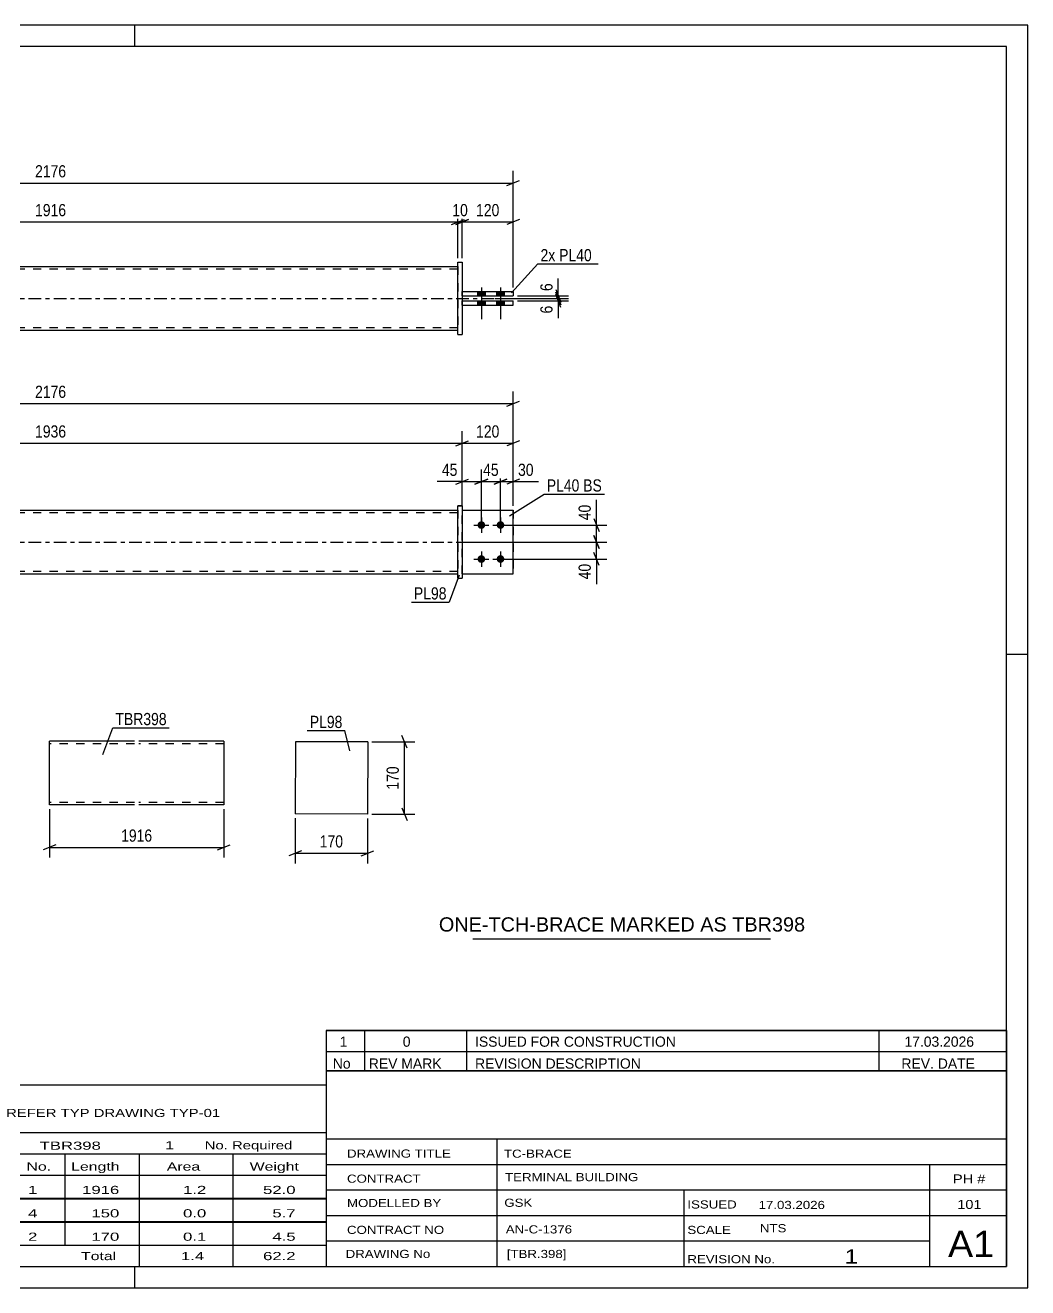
# Model space of a CAD drawing. Header units: millimetres. Extents: x 0 to 420, y 0 to 297.
# Drawn here: x 184.2 to 420, y 0 to 297 of the extents above; entities that cross this region are included whole.
import ezdxf

# ---------------------------------------------------------------- set-up
doc = ezdxf.new("R2010")
doc.units = ezdxf.units.MM
doc.linetypes.add('DXK_LINE_DOT2', pattern=[3.9198, 1.9599, -1.9599])
doc.linetypes.add('DXK_LINE_DOT3', pattern=[5.9187, 2.979, -0.9799, 0.9799, -0.9799])
doc.styles.add('Arial', font='ARIAL.TTF', dxfattribs={"height": 0.2})
doc.styles.add('Arial Narrow', font='ARIALN.TTF', dxfattribs={"height": 0.2})

# ---------------------------------------------------------------- blocks, each defined once
blk = doc.blocks.new('Unknown-580606215-1163')
at = {"color": 5, "linetype": 'Continuous'}
for p, q in [((420, 297), (0, 297)), ((210, 292), (210, 297)), ((420, 0), (420, 297)), ((415, 292), (5, 292)), ((415, 5), (415, 292)), ((420, 149), (415, 149)), ((5, 5), (415, 5)), ((210, 0), (210, 5)), ((0, 0), (420, 0))]:
    blk.add_line(p, q, dxfattribs=at)
blk = doc.blocks.new('Bolt-580606215-1796 - 1792')
at = {"linetype": 'Continuous'}
for points in [[(291.48, 180.33), (291.67, 180.31), (291.85, 180.25), (292.01, 180.15), (292.15, 180.03), (292.26, 179.88), (292.34, 179.7), (292.38, 179.52), (292.38, 179.33), (292.34, 179.15), (292.26, 178.98), (292.15, 178.82), (292.01, 178.7), (291.85, 178.6), (291.67, 178.55), (291.48, 178.53), (291.3, 178.55), (291.12, 178.6), (290.95, 178.7), (290.81, 178.82), (290.7, 178.98), (290.63, 179.15), (290.59, 179.33), (290.59, 179.52), (290.63, 179.7), (290.7, 179.88), (290.81, 180.03), (290.95, 180.15), (291.12, 180.25), (291.3, 180.31)], [(295.98, 180.33), (296.17, 180.31), (296.35, 180.25), (296.51, 180.15), (296.65, 180.03), (296.76, 179.88), (296.84, 179.7), (296.88, 179.52), (296.88, 179.33), (296.84, 179.15), (296.76, 178.98), (296.65, 178.82), (296.51, 178.7), (296.35, 178.6), (296.17, 178.55), (295.98, 178.53), (295.8, 178.55), (295.62, 178.6), (295.45, 178.7), (295.31, 178.82), (295.2, 178.98), (295.13, 179.15), (295.09, 179.33), (295.09, 179.52), (295.13, 179.7), (295.2, 179.88), (295.31, 180.03), (295.45, 180.15), (295.62, 180.25), (295.8, 180.31)], [(291.48, 172.33), (291.67, 172.31), (291.85, 172.25), (292.01, 172.15), (292.15, 172.03), (292.26, 171.88), (292.34, 171.7), (292.38, 171.52), (292.38, 171.33), (292.34, 171.15), (292.26, 170.98), (292.15, 170.82), (292.01, 170.7), (291.85, 170.6), (291.67, 170.55), (291.48, 170.53), (291.3, 170.55), (291.12, 170.6), (290.95, 170.7), (290.81, 170.82), (290.7, 170.98), (290.63, 171.15), (290.59, 171.33), (290.59, 171.52), (290.63, 171.7), (290.7, 171.88), (290.81, 172.03), (290.95, 172.15), (291.12, 172.25), (291.3, 172.31)], [(295.98, 172.33), (296.17, 172.31), (296.35, 172.25), (296.51, 172.15), (296.65, 172.03), (296.76, 171.88), (296.84, 171.7), (296.88, 171.52), (296.88, 171.33), (296.84, 171.15), (296.76, 170.98), (296.65, 170.82), (296.51, 170.7), (296.35, 170.6), (296.17, 170.55), (295.98, 170.53), (295.8, 170.55), (295.62, 170.6), (295.45, 170.7), (295.31, 170.82), (295.2, 170.98), (295.13, 171.15), (295.09, 171.33), (295.09, 171.52), (295.13, 171.7), (295.2, 171.88), (295.31, 172.03), (295.45, 172.15), (295.62, 172.25), (295.8, 172.31)]]:
    blk.add_hatch(color=1, dxfattribs=at).paths.add_polyline_path(points)
at = {"color": 1, "linetype": 'Continuous'}
for p, q in [((291.48, 181.23), (291.48, 177.63)), ((295.98, 181.23), (295.98, 177.63)), ((289.68, 179.43), (293.28, 179.43)), ((294.18, 179.43), (297.78, 179.43)), ((291.48, 173.23), (291.48, 169.63)), ((295.98, 173.23), (295.98, 169.63)), ((289.68, 171.43), (293.28, 171.43)), ((294.18, 171.43), (297.78, 171.43))]:
    blk.add_line(p, q, dxfattribs=at)
blk = doc.blocks.new('Part-580606215-1801 - 1792')
at = {"color": 2, "linetype": 'Continuous'}
for p, q in [((94.35, 182.93), (285.98, 182.93)), ((94.35, 167.93), (285.98, 167.93))]:
    blk.add_line(p, q, dxfattribs=at)
at = {"color": 7, "linetype": 'DXK_LINE_DOT2'}
for p, q in [((94.35, 167.93), (94.35, 182.93)), ((285.98, 182.33), (94.35, 182.33)), ((285.98, 182.93), (285.98, 167.93)), ((285.98, 168.53), (94.35, 168.53))]:
    blk.add_line(p, q, dxfattribs=at)
at = {"color": 7, "linetype": 'DXK_LINE_DOT3'}
blk.add_line((84.35, 175.43), (295.98, 175.43), dxfattribs=at)
blk = doc.blocks.new('Part-580606215-1806 - 1792')
at = {"color": 2, "linetype": 'Continuous'}
for p, q in [((286.98, 183.93), (285.98, 183.93)), ((285.98, 166.93), (285.98, 183.93)), ((286.98, 183.93), (286.98, 166.93)), ((285.98, 166.93), (285.98, 166.93)), ((285.98, 166.93), (286.98, 166.93))]:
    blk.add_line(p, q, dxfattribs=at)
at = {"color": 7, "linetype": 'DXK_LINE_DOT2'}
for p, q in [((285.98, 183.93), (285.98, 183.93)), ((285.98, 183.93), (286.98, 183.93)), ((286.98, 183.93), (286.98, 183.93)), ((285.98, 166.93), (286.98, 166.93))]:
    blk.add_line(p, q, dxfattribs=at)
blk = doc.blocks.new('Part-580606215-1826 - 1792')
at = {"color": 2, "linetype": 'Continuous'}
for p, q in [((286.98, 182.93), (298.98, 182.93)), ((298.98, 182.93), (298.98, 182.93)), ((298.98, 167.93), (298.98, 182.93)), ((286.98, 167.93), (298.98, 167.93))]:
    blk.add_line(p, q, dxfattribs=at)
at = {"color": 7, "linetype": 'DXK_LINE_DOT2'}
for p, q in [((286.98, 182.93), (298.98, 182.93)), ((286.98, 167.93), (286.98, 182.93)), ((298.98, 182.93), (298.98, 182.93)), ((286.98, 167.93), (286.98, 167.93)), ((286.98, 167.93), (298.98, 167.93))]:
    blk.add_line(p, q, dxfattribs=at)
blk = doc.blocks.new('Part-580606215-1837 - 1792')
at = {"color": 7, "linetype": 'DXK_LINE_DOT2'}
for p, q in [((286.98, 182.93), (298.98, 182.93)), ((286.98, 167.93), (286.98, 182.93)), ((286.98, 182.93), (298.98, 182.93)), ((298.98, 182.93), (298.98, 182.93)), ((298.98, 182.93), (298.98, 167.93)), ((286.98, 167.93), (286.98, 167.93)), ((286.98, 167.93), (298.98, 167.93)), ((286.98, 167.93), (298.98, 167.93))]:
    blk.add_line(p, q, dxfattribs=at)
blk = doc.blocks.new('Bolt-580606215-2077 - 2069')
at = {"linetype": 'Continuous'}
for points in [[(292.38, 234.34), (290.58, 234.34), (290.58, 233.34), (292.38, 233.34)], [(292.38, 234.34), (290.58, 234.34), (290.58, 233.34), (292.38, 233.34)], [(292.38, 232.14), (290.58, 232.14), (290.58, 231.14), (292.38, 231.14)], [(292.38, 232.14), (290.58, 232.14), (290.58, 231.14), (292.38, 231.14)], [(296.88, 234.34), (295.08, 234.34), (295.08, 233.34), (296.88, 233.34)], [(296.88, 234.34), (295.08, 234.34), (295.08, 233.34), (296.88, 233.34)], [(296.88, 232.14), (295.08, 232.14), (295.08, 231.14), (296.88, 231.14)], [(296.88, 232.14), (295.08, 232.14), (295.08, 231.14), (296.88, 231.14)]]:
    blk.add_hatch(color=1, dxfattribs=at).paths.add_polyline_path(points)
at = {"color": 1, "linetype": 'Continuous'}
for p, q in [((291.48, 235.34), (291.48, 227.84)), ((291.48, 235.34), (291.48, 227.84)), ((295.98, 235.34), (295.98, 227.84)), ((295.98, 235.34), (295.98, 227.84)), ((290.58, 234.34), (290.58, 233.34)), ((290.58, 234.34), (290.58, 233.34)), ((290.58, 232.14), (290.58, 231.14)), ((290.58, 232.14), (290.58, 231.14)), ((292.38, 234.34), (292.38, 233.34)), ((292.38, 234.34), (292.38, 233.34)), ((292.38, 232.14), (292.38, 231.14)), ((292.38, 232.14), (292.38, 231.14)), ((295.08, 234.34), (295.08, 233.34)), ((295.08, 234.34), (295.08, 233.34)), ((295.08, 232.14), (295.08, 231.14)), ((295.08, 232.14), (295.08, 231.14)), ((296.88, 234.34), (296.88, 233.34)), ((296.88, 234.34), (296.88, 233.34)), ((296.88, 232.14), (296.88, 231.14)), ((296.88, 232.14), (296.88, 231.14))]:
    blk.add_line(p, q, dxfattribs=at)
blk = doc.blocks.new('Part-580606215-2082 - 2069')
at = {"color": 2, "linetype": 'Continuous'}
for p, q in [((94.35, 240.24), (285.98, 240.24)), ((94.35, 225.24), (285.98, 225.24))]:
    blk.add_line(p, q, dxfattribs=at)
at = {"color": 7, "linetype": 'DXK_LINE_DOT2'}
for p, q in [((94.35, 240.24), (94.35, 225.24)), ((285.98, 239.64), (94.35, 239.64)), ((285.98, 240.24), (285.98, 225.24)), ((285.98, 225.84), (94.35, 225.84))]:
    blk.add_line(p, q, dxfattribs=at)
at = {"color": 7, "linetype": 'DXK_LINE_DOT3'}
blk.add_line((84.35, 232.74), (295.98, 232.74), dxfattribs=at)
blk = doc.blocks.new('Part-580606215-2083 - 2069')
at = {"color": 2, "linetype": 'Continuous'}
for p, q in [((285.98, 241.24), (285.98, 241.24)), ((285.98, 224.24), (285.98, 241.24)), ((285.98, 241.24), (286.98, 241.24)), ((286.98, 241.24), (286.98, 241.24)), ((286.98, 241.24), (286.98, 224.24)), ((285.98, 224.24), (286.98, 224.24)), ((285.98, 224.24), (285.98, 224.24)), ((286.98, 224.24), (286.98, 224.24))]:
    blk.add_line(p, q, dxfattribs=at)
at = {"color": 7, "linetype": 'DXK_LINE_DOT2'}
for p, q in [((285.98, 241.24), (285.98, 241.24)), ((285.98, 241.24), (286.98, 241.24)), ((285.98, 224.24), (286.98, 224.24))]:
    blk.add_line(p, q, dxfattribs=at)
blk = doc.blocks.new('Part-580606215-2099 - 2069')
at = {"color": 2, "linetype": 'Continuous'}
for p, q in [((286.98, 232.14), (298.98, 232.14)), ((298.98, 231.14), (298.98, 232.14)), ((286.98, 231.14), (298.98, 231.14))]:
    blk.add_line(p, q, dxfattribs=at)
at = {"color": 7, "linetype": 'DXK_LINE_DOT2'}
for p, q in [((286.98, 231.14), (286.98, 232.14)), ((286.98, 232.14), (298.98, 232.14)), ((286.98, 231.14), (298.98, 231.14))]:
    blk.add_line(p, q, dxfattribs=at)
blk = doc.blocks.new('Part-580606215-2104 - 2069')
at = {"color": 2, "linetype": 'Continuous'}
for p, q in [((286.98, 234.34), (298.98, 234.34)), ((286.98, 233.34), (298.98, 233.34)), ((298.98, 234.34), (298.98, 233.34))]:
    blk.add_line(p, q, dxfattribs=at)
at = {"color": 7, "linetype": 'DXK_LINE_DOT2'}
for p, q in [((286.98, 233.34), (286.98, 234.34)), ((286.98, 234.34), (298.98, 234.34)), ((286.98, 233.34), (298.98, 233.34)), ((298.98, 234.34), (298.98, 234.34))]:
    blk.add_line(p, q, dxfattribs=at)
blk = doc.blocks.new('Part-580606215-1391 - 1375')
at = {"color": 2, "linetype": 'Continuous'}
for p, q in [((247.75, 128.46), (247.71, 111.46)), ((264.75, 128.42), (247.75, 128.46)), ((264.75, 128.42), (264.71, 111.42)), ((264.71, 111.42), (247.71, 111.46))]:
    blk.add_line(p, q, dxfattribs=at)
blk = doc.blocks.new('Part-580606215-1274 - 1255')
at = {"color": 2, "linetype": 'Continuous'}
for p, q in [((209.9, 128.59), (189.9, 128.59)), ((189.9, 113.68), (189.9, 128.59)), ((230.9, 128.59), (210.9, 128.59)), ((230.9, 128.59), (230.9, 128.5)), ((230.9, 128.5), (230.9, 127.39)), ((230.9, 127.39), (230.9, 113.59)), ((189.9, 113.59), (189.9, 113.68)), ((209.9, 113.59), (189.9, 113.59)), ((230.9, 113.59), (210.9, 113.59))]:
    blk.add_line(p, q, dxfattribs=at)
at = {"color": 7, "linetype": 'DXK_LINE_DOT2'}
for p, q in [((209.9, 127.99), (189.9, 127.99)), ((230.9, 127.99), (210.9, 127.99)), ((230.9, 128.24), (230.9, 127.39)), ((189.9, 114.19), (189.9, 114.23)), ((209.9, 114.19), (189.9, 114.19)), ((189.9, 113.59), (189.9, 113.59)), ((230.9, 114.19), (210.9, 114.19)), ((230.9, 114.23), (230.9, 114.33)), ((230.9, 114.19), (230.9, 114.23)), ((230.9, 114.19), (230.9, 114.23))]:
    blk.add_line(p, q, dxfattribs=at)
blk = doc.blocks.new('StraightDimension-580606215-1914 - 1792')
at = {"color": 7, "linetype": 'Continuous'}
for p, q in [((296.98, 179.43), (320.97, 179.43)), ((317.97, 180.93), (319.17, 177.93)), ((318.57, 175.43), (318.57, 179.43)), ((287.98, 175.43), (320.97, 175.43)), ((319.17, 173.93), (317.97, 176.93))]:
    blk.add_line(p, q, dxfattribs=at)
at = {"color": 0}
blk.add_wipeout([(317.82, 184.81), (313.62, 184.81), (313.62, 179.95), (317.82, 179.95)], dxfattribs=at)
at = {"color": 7, "linetype": 'Continuous'}
blk.add_line((318.57, 179.43), (318.57, 185.33), dxfattribs=at)
blk.add_line((318.57, 179.43), (318.57, 185.33), dxfattribs=at)
at = {"color": 3, "style": 'Arial Narrow'}
blk.add_text('40', height=2.863, rotation=90.0002, dxfattribs=at).set_placement((317.22, 180.55))
blk = doc.blocks.new('StraightDimension-580606215-1939 - 1792')
at = {"color": 7, "linetype": 'Continuous'}
for p, q in [((94.85, 199.26), (91.85, 198.06)), ((93.35, 176.43), (93.35, 201.51)), ((285.48, 198.06), (288.48, 199.26)), ((286.98, 183.93), (286.98, 201.51)), ((93.35, 198.66), (286.98, 198.66))]:
    blk.add_line(p, q, dxfattribs=at)
at = {"color": 0}
blk.add_wipeout([(194.42, 199.41), (194.42, 203.61), (185.91, 203.61), (185.91, 199.41)], dxfattribs=at)
at = {"color": 3, "style": 'Arial Narrow'}
blk.add_text('1936', height=2.863, dxfattribs=at).set_placement((186.51, 200.01))
blk = doc.blocks.new('StraightDimension-580606215-1885 - 1792')
at = {"color": 7, "linetype": 'Continuous'}
for p, q in [((82.85, 208.59), (79.85, 207.39)), ((81.35, 183.93), (81.35, 210.84)), ((81.35, 207.99), (298.98, 207.99)), ((297.48, 207.39), (300.48, 208.59)), ((298.98, 183.93), (298.98, 210.84))]:
    blk.add_line(p, q, dxfattribs=at)
at = {"color": 0}
blk.add_wipeout([(194.42, 208.74), (194.42, 212.94), (185.91, 212.94), (185.91, 208.74)], dxfattribs=at)
at = {"color": 3, "style": 'Arial Narrow'}
blk.add_text('2176', height=2.863, dxfattribs=at).set_placement((186.51, 209.34))
blk = doc.blocks.new('StraightDimension-580606215-1954 - 1792')
at = {"color": 7, "linetype": 'Continuous'}
for p, q in [((285.48, 198.06), (288.48, 199.26)), ((286.98, 183.93), (286.98, 201.51)), ((300.48, 199.26), (297.48, 198.06)), ((298.98, 183.93), (298.98, 201.51)), ((286.98, 198.66), (298.98, 198.66))]:
    blk.add_line(p, q, dxfattribs=at)
at = {"color": 0}
blk.add_wipeout([(296.32, 199.41), (296.32, 203.61), (289.64, 203.61), (289.64, 199.41)], dxfattribs=at)
at = {"color": 3, "style": 'Arial Narrow'}
blk.add_text('120', height=2.863, dxfattribs=at).set_placement((290.24, 200.01))
blk = doc.blocks.new('StraightDimension-580606215-1905 - 1792')
at = {"color": 7, "linetype": 'Continuous'}
for p, q in [((287.98, 175.43), (320.97, 175.43)), ((317.97, 176.93), (319.17, 173.93)), ((318.57, 171.43), (318.57, 175.43)), ((319.17, 169.93), (317.97, 172.93)), ((296.98, 171.43), (320.97, 171.43))]:
    blk.add_line(p, q, dxfattribs=at)
at = {"color": 0}
blk.add_wipeout([(317.82, 170.9), (313.62, 170.9), (313.62, 166.05), (317.82, 166.05)], dxfattribs=at)
at = {"color": 7, "linetype": 'Continuous'}
blk.add_line((318.57, 171.43), (318.57, 165.52), dxfattribs=at)
blk.add_line((318.57, 171.43), (318.57, 165.52), dxfattribs=at)
at = {"color": 3, "style": 'Arial Narrow'}
blk.add_text('40', height=2.863, rotation=90.0002, dxfattribs=at).set_placement((317.22, 166.65))
blk = doc.blocks.new('StraightDimension-580606215-1839 - 1792')
at = {"color": 7, "linetype": 'Continuous'}
for p, q in [((294.48, 189.04), (297.48, 190.24)), ((295.98, 180.43), (295.98, 192.49)), ((300.48, 190.24), (297.48, 189.04)), ((298.98, 183.93), (298.98, 192.49)), ((295.98, 189.64), (298.98, 189.64))]:
    blk.add_line(p, q, dxfattribs=at)
at = {"color": 0}
blk.add_wipeout([(304.36, 190.39), (304.36, 194.59), (299.51, 194.59), (299.51, 190.39)], dxfattribs=at)
at = {"color": 7, "linetype": 'Continuous'}
blk.add_line((298.98, 189.64), (304.89, 189.64), dxfattribs=at)
blk.add_line((298.98, 189.64), (304.89, 189.64), dxfattribs=at)
at = {"color": 3, "style": 'Arial Narrow'}
blk.add_text('30', height=2.863, dxfattribs=at).set_placement((300.11, 190.99))
blk = doc.blocks.new('StraightDimension-580606215-1855 - 1792')
at = {"color": 7, "linetype": 'Continuous'}
for p, q in [((289.98, 189.04), (292.98, 190.24)), ((291.48, 180.43), (291.48, 192.49)), ((297.48, 190.24), (294.48, 189.04)), ((295.98, 180.43), (295.98, 192.49)), ((291.48, 189.64), (295.98, 189.64))]:
    blk.add_line(p, q, dxfattribs=at)
at = {"color": 0}
blk.add_wipeout([(296.16, 190.39), (296.16, 194.59), (291.3, 194.59), (291.3, 190.39)], dxfattribs=at)
at = {"color": 3, "style": 'Arial Narrow'}
blk.add_text('45', height=2.863, dxfattribs=at).set_placement((291.9, 190.99))
blk = doc.blocks.new('StraightDimension-580606215-1868 - 1792')
at = {"color": 7, "linetype": 'Continuous'}
for p, q in [((285.48, 189.04), (288.48, 190.24)), ((286.98, 183.93), (286.98, 192.49)), ((292.98, 190.24), (289.98, 189.04)), ((291.48, 180.43), (291.48, 192.49)), ((286.98, 189.64), (291.48, 189.64))]:
    blk.add_line(p, q, dxfattribs=at)
at = {"color": 0}
blk.add_wipeout([(286.46, 190.39), (286.46, 194.59), (281.6, 194.59), (281.6, 190.39)], dxfattribs=at)
at = {"color": 7, "linetype": 'Continuous'}
blk.add_line((286.98, 189.64), (281.08, 189.64), dxfattribs=at)
blk.add_line((286.98, 189.64), (281.08, 189.64), dxfattribs=at)
at = {"color": 3, "style": 'Arial Narrow'}
blk.add_text('45', height=2.863, dxfattribs=at).set_placement((282.2, 190.99))
blk = doc.blocks.new('StraightDimension-580606215-2120 - 2069')
at = {"color": 7, "linetype": 'Continuous'}
for p, q in [((81.35, 235.33), (81.35, 262.72)), ((298.98, 235.34), (298.98, 262.72)), ((82.85, 260.47), (79.85, 259.27)), ((81.35, 259.87), (298.98, 259.87)), ((297.48, 259.27), (300.48, 260.47))]:
    blk.add_line(p, q, dxfattribs=at)
at = {"color": 0}
blk.add_wipeout([(194.42, 260.62), (194.42, 264.82), (185.91, 264.82), (185.91, 260.62)], dxfattribs=at)
at = {"color": 3, "style": 'Arial Narrow'}
blk.add_text('2176', height=2.863, dxfattribs=at).set_placement((186.51, 261.22))
blk = doc.blocks.new('StraightDimension-580606215-2171 - 2069')
at = {"color": 7, "linetype": 'Continuous'}
for p, q in [((94.35, 242.26), (94.35, 253.58)), ((285.98, 242.24), (285.98, 253.58)), ((95.85, 251.33), (92.85, 250.13)), ((94.35, 250.73), (285.98, 250.73)), ((284.48, 250.13), (287.48, 251.33))]:
    blk.add_line(p, q, dxfattribs=at)
at = {"color": 0}
blk.add_wipeout([(194.42, 251.48), (194.42, 255.68), (185.91, 255.68), (185.91, 251.48)], dxfattribs=at)
at = {"color": 3, "style": 'Arial Narrow'}
blk.add_text('1916', height=2.863, dxfattribs=at).set_placement((186.51, 252.08))
blk = doc.blocks.new('StraightDimension-580606215-2151 - 2069')
at = {"color": 7, "linetype": 'Continuous'}
for p, q in [((286.98, 242.24), (286.98, 253.58)), ((298.98, 235.34), (298.98, 253.58)), ((285.48, 250.13), (288.48, 251.33)), ((286.98, 250.73), (298.98, 250.73)), ((300.48, 251.33), (297.48, 250.13))]:
    blk.add_line(p, q, dxfattribs=at)
at = {"color": 0}
blk.add_wipeout([(296.32, 251.48), (296.32, 255.68), (289.64, 255.68), (289.64, 251.48)], dxfattribs=at)
at = {"color": 3, "style": 'Arial Narrow'}
blk.add_text('120', height=2.863, dxfattribs=at).set_placement((290.24, 252.08))
blk = doc.blocks.new('StraightDimension-580606215-2161 - 2069')
at = {"color": 7, "linetype": 'Continuous'}
for p, q in [((285.98, 242.24), (285.98, 253.58)), ((286.98, 242.24), (286.98, 253.58)), ((284.48, 250.13), (287.48, 251.33)), ((288.48, 251.33), (285.48, 250.13)), ((285.98, 250.73), (286.98, 250.73))]:
    blk.add_line(p, q, dxfattribs=at)
at = {"color": 0}
blk.add_wipeout([(288.91, 251.48), (288.91, 255.68), (284.05, 255.68), (284.05, 251.48)], dxfattribs=at)
at = {"color": 3, "style": 'Arial Narrow'}
blk.add_text('10', height=2.863, dxfattribs=at).set_placement((284.65, 252.08))
blk = doc.blocks.new('StraightDimension-580606215-2182 - 2069')
at = {"color": 7, "linetype": 'Continuous'}
for p, q in [((308.97, 234.84), (310.17, 231.84)), ((294.73, 232.74), (311.97, 232.74)), ((299.98, 233.34), (311.97, 233.34)), ((310.17, 231.24), (308.97, 234.24)), ((309.57, 232.74), (309.57, 233.34))]:
    blk.add_line(p, q, dxfattribs=at)
at = {"color": 0}
blk.add_wipeout([(308.82, 236.9), (304.62, 236.9), (304.62, 233.87), (308.82, 233.87)], dxfattribs=at)
at = {"color": 7, "linetype": 'Continuous'}
blk.add_line((309.57, 233.34), (309.57, 237.42), dxfattribs=at)
blk.add_line((309.57, 233.34), (309.57, 237.42), dxfattribs=at)
at = {"color": 3, "style": 'Arial Narrow'}
blk.add_text('6', height=2.86, rotation=90.0002, dxfattribs=at).set_placement((308.22, 234.47))
blk = doc.blocks.new('StraightDimension-580606215-2191 - 2069')
at = {"color": 7, "linetype": 'Continuous'}
for p, q in [((294.73, 232.74), (311.97, 232.74)), ((299.98, 232.14), (311.97, 232.14)), ((308.97, 234.24), (310.17, 231.24)), ((310.17, 230.64), (308.97, 233.64)), ((309.57, 232.14), (309.57, 232.74))]:
    blk.add_line(p, q, dxfattribs=at)
at = {"color": 0}
blk.add_wipeout([(308.82, 231.62), (304.62, 231.62), (304.62, 228.59), (308.82, 228.59)], dxfattribs=at)
at = {"color": 7, "linetype": 'Continuous'}
blk.add_line((309.57, 232.14), (309.57, 228.07), dxfattribs=at)
blk.add_line((309.57, 232.14), (309.57, 228.07), dxfattribs=at)
at = {"color": 3, "style": 'Arial Narrow'}
blk.add_text('6', height=2.86, rotation=90.0002, dxfattribs=at).set_placement((308.22, 229.19))
blk = doc.blocks.new('StraightDimension-580606215-1403 - 1375')
at = {"color": 7, "linetype": 'Continuous'}
for p, q in [((247.71, 110.46), (247.71, 99.82)), ((264.71, 110.42), (264.71, 99.82)), ((249.21, 102.82), (246.21, 101.62)), ((247.71, 102.22), (264.71, 102.22)), ((263.21, 101.62), (266.21, 102.82))]:
    blk.add_line(p, q, dxfattribs=at)
at = {"color": 0}
blk.add_wipeout([(259.55, 102.97), (259.55, 107.17), (252.87, 107.17), (252.87, 102.97)], dxfattribs=at)
at = {"color": 3, "style": 'Arial Narrow'}
blk.add_text('170', height=2.863, dxfattribs=at).set_placement((253.47, 103.57))
blk = doc.blocks.new('StraightDimension-580606215-1393 - 1375')
at = {"color": 7, "linetype": 'Continuous'}
for p, q in [((265.75, 128.42), (275.81, 128.42)), ((274.01, 126.92), (272.81, 129.92)), ((273.41, 111.42), (273.41, 128.42)), ((272.81, 112.92), (274.01, 109.92)), ((265.71, 111.42), (275.81, 111.42))]:
    blk.add_line(p, q, dxfattribs=at)
at = {"color": 0}
blk.add_wipeout([(272.66, 123.26), (268.46, 123.26), (268.46, 116.58), (272.66, 116.58)], dxfattribs=at)
at = {"color": 3, "style": 'Arial Narrow'}
blk.add_text('170', height=2.863, rotation=90.0002, dxfattribs=at).set_placement((272.06, 117.18))
blk = doc.blocks.new('StraightDimension-580606215-1354 - 1255')
at = {"color": 7, "linetype": 'Continuous'}
for p, q in [((189.9, 112.59), (189.9, 101.19)), ((230.9, 112.59), (230.9, 101.19)), ((191.4, 104.19), (188.4, 102.99)), ((229.4, 102.99), (232.4, 104.19)), ((189.9, 103.59), (230.9, 103.59))]:
    blk.add_line(p, q, dxfattribs=at)
at = {"color": 0}
blk.add_wipeout([(214.66, 104.34), (214.66, 108.54), (206.15, 108.54), (206.15, 104.34)], dxfattribs=at)
at = {"color": 3, "style": 'Arial Narrow'}
blk.add_text('1916', height=2.863, dxfattribs=at).set_placement((206.75, 104.94))
blk = doc.blocks.new('Unknown-580606215-3492')
at = {"color": 7, "linetype": 'Continuous'}
for p, q in [((255, 60.55), (415, 60.55)), ((415, 60.55), (255, 60.55)), ((255, 60.55), (255, 55.55)), ((264, 60.55), (264, 55.55)), ((288, 60.55), (288, 55.55)), ((385, 60.55), (385, 55.55)), ((415, 60.55), (415, 55.55)), ((255, 55.55), (415, 55.55)), ((255, 55.55), (255, 51.05)), ((255, 55.55), (415, 55.55)), ((264, 55.55), (264, 51.05)), ((288, 55.55), (288, 51.05)), ((385, 55.55), (385, 51.05)), ((415, 55.55), (415, 51.05)), ((415, 51.05), (255, 51.05))]:
    blk.add_line(p, q, dxfattribs=at)
at = {"color": 7, "linetype": 'Continuous', "style": 'Arial Narrow'}
for s, height, width, p in [('1', 2.39, 1.196471, (258.16, 56.7)), ('0', 2.39, 1.196471, (273, 56.7)), ('ISSUED FOR CONSTRUCTION', 2.3861, 1.196471, (290, 56.7)), ('17.03.2026', 2.386, 1.196471, (391, 56.7)), ('No', 2.386, 1.2, (256.54, 51.55)), ('REV MARK', 2.386, 1.2, (265, 51.55)), ('REVISION DESCRIPTION', 2.3861, 1.2, (290, 51.55)), ('REV. DATE', 2.386, 1.2, (390.28, 51.55))]:
    blk.add_text(s, height=height, dxfattribs=dict(at, width=width)).set_placement(p)
blk = doc.blocks.new('Unknown-580606215-3491')
at = {"color": 7, "linetype": 'Continuous'}
for p, q in [((255, 51.05), (255, 5)), ((255, 51.05), (415, 51.05)), ((415, 51), (415, 5)), ((255, 35), (415, 35)), ((295.14, 35), (295.14, 5)), ((255, 29), (415, 29)), ((397, 5.05), (397, 29.05)), ((255, 23), (415, 23)), ((339.14, 23), (339.14, 5)), ((255, 17), (415, 17)), ((255, 11), (397, 11)), ((255, 5), (415, 5))]:
    blk.add_line(p, q, dxfattribs=at)
at = {"color": 7, "style": 'Arial Narrow'}
for s, height, width, p in [('DRAWING TITLE', 1.9089, 1.425378, (259.88, 30.61)), ('TC-BRACE', 1.909, 1.425378, (296.81, 30.59)), ('TERMINAL BUILDING', 1.9089, 1.425378, (297.06, 25.07)), ('CONTRACT', 1.909, 1.425378, (259.88, 24.71)), ('MODELLED BY', 1.9089, 1.425378, (259.88, 18.98)), ('GSK', 1.909, 1.425378, (296.88, 19.04)), ('ISSUED', 1.909, 1.425378, (339.94, 18.64)), ('17.03.2026', 1.909, 1.425378, (356.69, 18.52)), ('CONTRACT NO', 1.9089, 1.425378, (259.88, 12.66)), ('AN-C-1376', 1.909, 1.425378, (297.23, 12.78)), ('SCALE', 1.909, 1.425378, (339.94, 12.65)), ('A1', 6.204, 1.25, (401.24, 7.2)), ('DRAWING No', 1.909, 1.425378, (259.56, 7)), ('[TBR.398]', 1.909, 1.425378, (297.46, 6.99)), ('1', 3.34, 1.5, (376.91, 5.68)), ('REVISION No.', 1.9089, 1.425378, (339.94, 5.77))]:
    blk.add_text(s, height=height, dxfattribs=dict(at, width=width)).set_placement(p)
at = {"color": 7, "linetype": 'Continuous', "style": 'Arial Narrow'}
for s, height, width, p in [('PH #', 2.1, 1.42538, (402.4, 24.55)), ('101', 2.1, 1.42538, (403.41, 18.55)), ('NTS', 1.909, 1.425378, (357, 13.05))]:
    blk.add_text(s, height=height, dxfattribs=dict(at, width=width)).set_placement(p)
blk = doc.blocks.new('Unknown-580606215-3493')
at = {"color": 7, "linetype": 'Continuous'}
for p, q in [((95, 47.75), (255, 47.75)), ((95, 36.5), (95, 47.75)), ((255, 47.75), (255, 36.5)), ((95, 36.5), (255, 36.5)), ((95, 36.5), (95, 31.5)), ((255, 36.5), (255, 31.5)), ((95, 31.5), (255, 31.5)), ((95, 31.5), (95, 26.5)), ((119, 31.5), (119, 26.5)), ((154.5, 31.5), (154.5, 26.5)), ((180.5, 31.5), (180.5, 26.5)), ((193.5, 31.5), (193.5, 26.5)), ((211, 31.5), (211, 26.5)), ((233, 31.5), (233, 26.5)), ((255, 31.5), (255, 26.5)), ((95, 26.5), (255, 26.5)), ((95, 26.45), (95, 21.05)), ((95, 26.45), (255, 26.45)), ((119, 26.5), (119, 21)), ((154.5, 26.5), (154.5, 21)), ((180.5, 26.5), (180.5, 21)), ((193.5, 26.5), (193.5, 21)), ((211, 26.5), (211, 21)), ((233, 26.5), (233, 21)), ((255, 26.45), (255, 21.05)), ((95, 21.05), (255, 21.05)), ((95, 20.95), (95, 15.55)), ((95, 20.95), (255, 20.95)), ((119, 21), (119, 15.5)), ((154.5, 21), (154.5, 15.5)), ((180.5, 21), (180.5, 15.5)), ((193.5, 21), (193.5, 15.5)), ((211, 21), (211, 15.5)), ((233, 21), (233, 15.5)), ((255, 20.95), (255, 15.55)), ((95, 15.55), (255, 15.55)), ((95, 15.45), (95, 10.05)), ((95, 15.45), (255, 15.45)), ((119, 15.5), (119, 10)), ((154.5, 15.5), (154.5, 10)), ((180.5, 15.5), (180.5, 10)), ((193.5, 15.5), (193.5, 10)), ((211, 15.5), (211, 10)), ((233, 15.5), (233, 10)), ((255, 15.45), (255, 10.05)), ((95, 10.05), (255, 10.05)), ((95, 10), (255, 10)), ((95, 10), (95, 5)), ((211, 10), (211, 5)), ((233, 10), (233, 5)), ((255, 10), (255, 5)), ((95, 5), (255, 5))]:
    blk.add_line(p, q, dxfattribs=at)
at = {"color": 7, "style": 'Arial Narrow'}
for s, height, width, p in [('GENERAL NOTES & WELD DETAILS :', 2.8633, 1.4, (96.15, 40.06)), ('REFER TYP DRAWING TYP-01', 1.9089, 1.6, (179.7, 40.16)), ("MATERIAL LIST FOR ASSEMBLY MK'D", 1.9089, 1.6, (96.15, 32.56)), ('TBR398', 1.909, 1.794707, (187.59, 32.47)), ('1', 1.91, 1.794707, (217.08, 32.56)), ('No. Required', 1.9089, 1.6, (226.41, 32.56)), ('Mark', 1.909, 1.7, (96.34, 27.5)), ('Profile', 1.909, 1.7, (129.41, 27.5)), ('Material', 1.909, 1.7, (159.54, 27.56)), ('No.', 1.909, 1.7, (184.5, 27.56)), ('Length', 1.909, 1.7, (195, 27.56)), ('Area', 1.909, 1.7, (217.5, 27.56)), ('Weight', 1.909, 1.7, (237, 27.56))]:
    blk.add_text(s, height=height, dxfattribs=dict(at, width=width)).set_placement(p)
at = {"color": 7, "linetype": 'Continuous', "style": 'Arial Narrow'}
for s, height, width, p in [('TBR398', 1.909, 1.794707, (96.5, 22.06)), ('SHS150*6', 1.909, 1.794707, (121, 22.06)), ('E350', 1.909, 1.794707, (160.74, 22.06)), ('1', 1.91, 1.794707, (184.86, 22.06)), ('1916', 1.909, 1.794707, (197.58, 22.06)), ('1.2', 1.909, 1.794707, (221.32, 22.06)), ('52.0', 1.909, 1.794707, (240.14, 22.06)), ('PL40', 1.909, 1.794707, (96.5, 16.56)), ('PL10*120', 1.909, 1.794707, (121, 16.56)), ('E350', 1.909, 1.794707, (160.74, 16.56)), ('4', 1.91, 1.794707, (184.86, 16.56)), ('150', 1.909, 1.794707, (199.77, 16.56)), ('0.0', 1.909, 1.794707, (221.32, 16.56)), ('5.7', 1.909, 1.794707, (242.33, 16.56)), ('PL98', 1.909, 1.794707, (96.5, 11.06)), ('PL10*170', 1.909, 1.794707, (121, 11.06)), ('E350', 1.909, 1.794707, (160.74, 11.06)), ('2', 1.91, 1.794707, (184.86, 11.06)), ('170', 1.909, 1.794707, (199.77, 11.06)), ('0.1', 1.909, 1.794707, (221.32, 11.06)), ('4.5', 1.909, 1.794707, (242.33, 11.06)), ('Total', 1.909, 1.7, (197.33, 6.5)), ('1.4', 1.909, 1.794707, (220.83, 6.5)), ('62.2', 1.909, 1.794707, (240.14, 6.5))]:
    blk.add_text(s, height=height, dxfattribs=dict(at, width=width)).set_placement(p)
blk = doc.blocks.new('Unknown-580606215-3494')
at = {"color": 7, "linetype": 'Continuous'}
blk.add_line((289.5, 82.05), (359.5, 82.05), dxfattribs=at)
at = {"color": 7, "style": 'Arial'}
blk.add_text('ONE-TCH-BRACE MARKED AS TBR398', height=3.3428, dxfattribs=at).set_placement((281.49, 83.8))
blk = doc.blocks.new('Mark-580606215-1802 - 1792')
at = {"color": 0}
blk.add_wipeout([(283.3, 161.91), (283.3, 164.91), (275.62, 164.91), (275.62, 161.91)], dxfattribs=at)
blk.add_wipeout([(283.3, 161.91), (283.3, 164.91), (275.62, 164.91), (275.62, 161.91)], dxfattribs=at)
at = {"color": 30, "linetype": 'Continuous'}
for p in [(286.29, 167.62), (275.02, 161.31)]:
    blk.add_line(p, (283.9, 161.31), dxfattribs=at)
at = {"color": 3, "style": 'Arial Narrow'}
blk.add_text('PL98', height=2.863, dxfattribs=at).set_placement((275.62, 161.91))
blk = doc.blocks.new('MarkSet-580606215-2054 - 1792')
at = {"color": 0}
blk.add_wipeout([(314.54, 187.31), (314.54, 190.31), (306.87, 190.31), (306.87, 187.31)], dxfattribs=at)
blk.add_wipeout([(314.54, 187.31), (314.54, 190.31), (306.87, 190.31), (306.87, 187.31)], dxfattribs=at)
at = {"color": 30, "linetype": 'Continuous'}
blk.add_line((298.14, 181.56), (306.27, 186.71), dxfattribs=at)
at = {"color": 0}
blk.add_wipeout([(319.83, 187.31), (319.83, 190.31), (315.44, 190.31), (315.44, 187.31)], dxfattribs=at)
blk.add_wipeout([(319.83, 187.31), (319.83, 190.31), (315.44, 190.31), (315.44, 187.31)], dxfattribs=at)
at = {"color": 30, "linetype": 'Continuous'}
blk.add_line((306.27, 186.71), (320.43, 186.71), dxfattribs=at)
at = {"color": 3, "style": 'Arial Narrow'}
for s, p in [('PL40', (306.87, 187.31)), ('BS', (315.44, 187.31))]:
    blk.add_text(s, height=2.863, dxfattribs=at).set_placement(p)
blk = doc.blocks.new('MarkSet-580606215-2242 - 2069')
at = {"color": 0}
blk.add_wipeout([(308.88, 241.48), (308.88, 244.48), (305.4, 244.48), (305.4, 241.48)], dxfattribs=at)
blk.add_wipeout([(308.88, 241.48), (308.88, 244.48), (305.4, 244.48), (305.4, 241.48)], dxfattribs=at)
at = {"color": 30, "linetype": 'Continuous'}
blk.add_line((298.6, 234.07), (304.8, 240.88), dxfattribs=at)
at = {"color": 0}
blk.add_wipeout([(317.45, 241.48), (317.45, 244.48), (309.78, 244.48), (309.78, 241.48)], dxfattribs=at)
blk.add_wipeout([(317.45, 241.48), (317.45, 244.48), (309.78, 244.48), (309.78, 241.48)], dxfattribs=at)
at = {"color": 30, "linetype": 'Continuous'}
blk.add_line((304.8, 240.88), (318.95, 240.88), dxfattribs=at)
at = {"color": 3, "style": 'Arial Narrow'}
for s, p in [('2x', (305.4, 241.48)), ('PL40', (309.78, 241.48))]:
    blk.add_text(s, height=2.863, dxfattribs=at).set_placement(p)
blk = doc.blocks.new('Mark-580606215-1387 - 1375')
at = {"color": 0}
blk.add_wipeout([(258.8, 131.68), (258.8, 134.68), (251.13, 134.68), (251.13, 131.68)], dxfattribs=at)
blk.add_wipeout([(258.8, 131.68), (258.8, 134.68), (251.13, 134.68), (251.13, 131.68)], dxfattribs=at)
at = {"color": 30, "linetype": 'Continuous'}
for p in [(250.53, 131.08), (260.52, 126.3)]:
    blk.add_line(p, (259.4, 131.08), dxfattribs=at)
at = {"color": 3, "style": 'Arial Narrow'}
blk.add_text('PL98', height=2.863, dxfattribs=at).set_placement((251.13, 131.68))
blk = doc.blocks.new('Mark-580606215-1269 - 1255')
at = {"color": 0}
blk.add_wipeout([(217.48, 132.35), (217.48, 135.35), (205.42, 135.35), (205.42, 132.35)], dxfattribs=at)
blk.add_wipeout([(217.48, 132.35), (217.48, 135.35), (205.42, 135.35), (205.42, 132.35)], dxfattribs=at)
at = {"color": 30, "linetype": 'Continuous'}
for p, q in [((202.47, 125.43), (204.82, 131.75)), ((204.82, 131.75), (218.08, 131.75))]:
    blk.add_line(p, q, dxfattribs=at)
at = {"color": 3, "style": 'Arial Narrow'}
blk.add_text('TBR398', height=2.863, dxfattribs=at).set_placement((205.42, 132.35))

msp = doc.modelspace()

# ---------------------------------------------------------------- block references
for name in ['Unknown-580606215-1163', 'Part-580606215-2083 - 2069', 'Part-580606215-2082 - 2069', 'Bolt-580606215-2077 - 2069', 'Part-580606215-2104 - 2069', 'Part-580606215-2099 - 2069', 'Part-580606215-1801 - 1792', 'Part-580606215-1806 - 1792', 'Part-580606215-1826 - 1792', 'Part-580606215-1837 - 1792', 'Bolt-580606215-1796 - 1792', 'Part-580606215-1274 - 1255', 'Part-580606215-1391 - 1375', 'Unknown-580606215-3494', 'Unknown-580606215-3492', 'Unknown-580606215-3491', 'Unknown-580606215-3493']:
    msp.add_blockref(name, (0, 0))

# ---------------------------------------------------------------- next in the draw order: block references
for name in ['StraightDimension-580606215-2120 - 2069', 'StraightDimension-580606215-1914 - 1792', 'Mark-580606215-1802 - 1792', 'Mark-580606215-1269 - 1255', 'Mark-580606215-1387 - 1375', 'StraightDimension-580606215-1354 - 1255', 'StraightDimension-580606215-1403 - 1375']:
    msp.add_blockref(name, (0, 0))

# ---------------------------------------------------------------- next in the draw order: block references
for name in ['StraightDimension-580606215-2171 - 2069', 'StraightDimension-580606215-1939 - 1792', 'StraightDimension-580606215-1393 - 1375']:
    msp.add_blockref(name, (0, 0))

# ---------------------------------------------------------------- next in the draw order: block references
for name in ['StraightDimension-580606215-2151 - 2069', 'StraightDimension-580606215-1885 - 1792', 'StraightDimension-580606215-1905 - 1792']:
    msp.add_blockref(name, (0, 0))

# ---------------------------------------------------------------- next in the draw order: block references
for name in ['StraightDimension-580606215-2161 - 2069', 'StraightDimension-580606215-2182 - 2069', 'StraightDimension-580606215-1954 - 1792']:
    msp.add_blockref(name, (0, 0))

# ---------------------------------------------------------------- next in the draw order: block references
for name in ['StraightDimension-580606215-2191 - 2069', 'StraightDimension-580606215-1839 - 1792']:
    msp.add_blockref(name, (0, 0))

# ---------------------------------------------------------------- next in the draw order: block references
for name in ['MarkSet-580606215-2242 - 2069', 'StraightDimension-580606215-1855 - 1792']:
    msp.add_blockref(name, (0, 0))

# ---------------------------------------------------------------- next in the draw order: block references
for name in ['StraightDimension-580606215-1868 - 1792', 'MarkSet-580606215-2054 - 1792']:
    msp.add_blockref(name, (0, 0))

doc.saveas('drawing.dxf')
